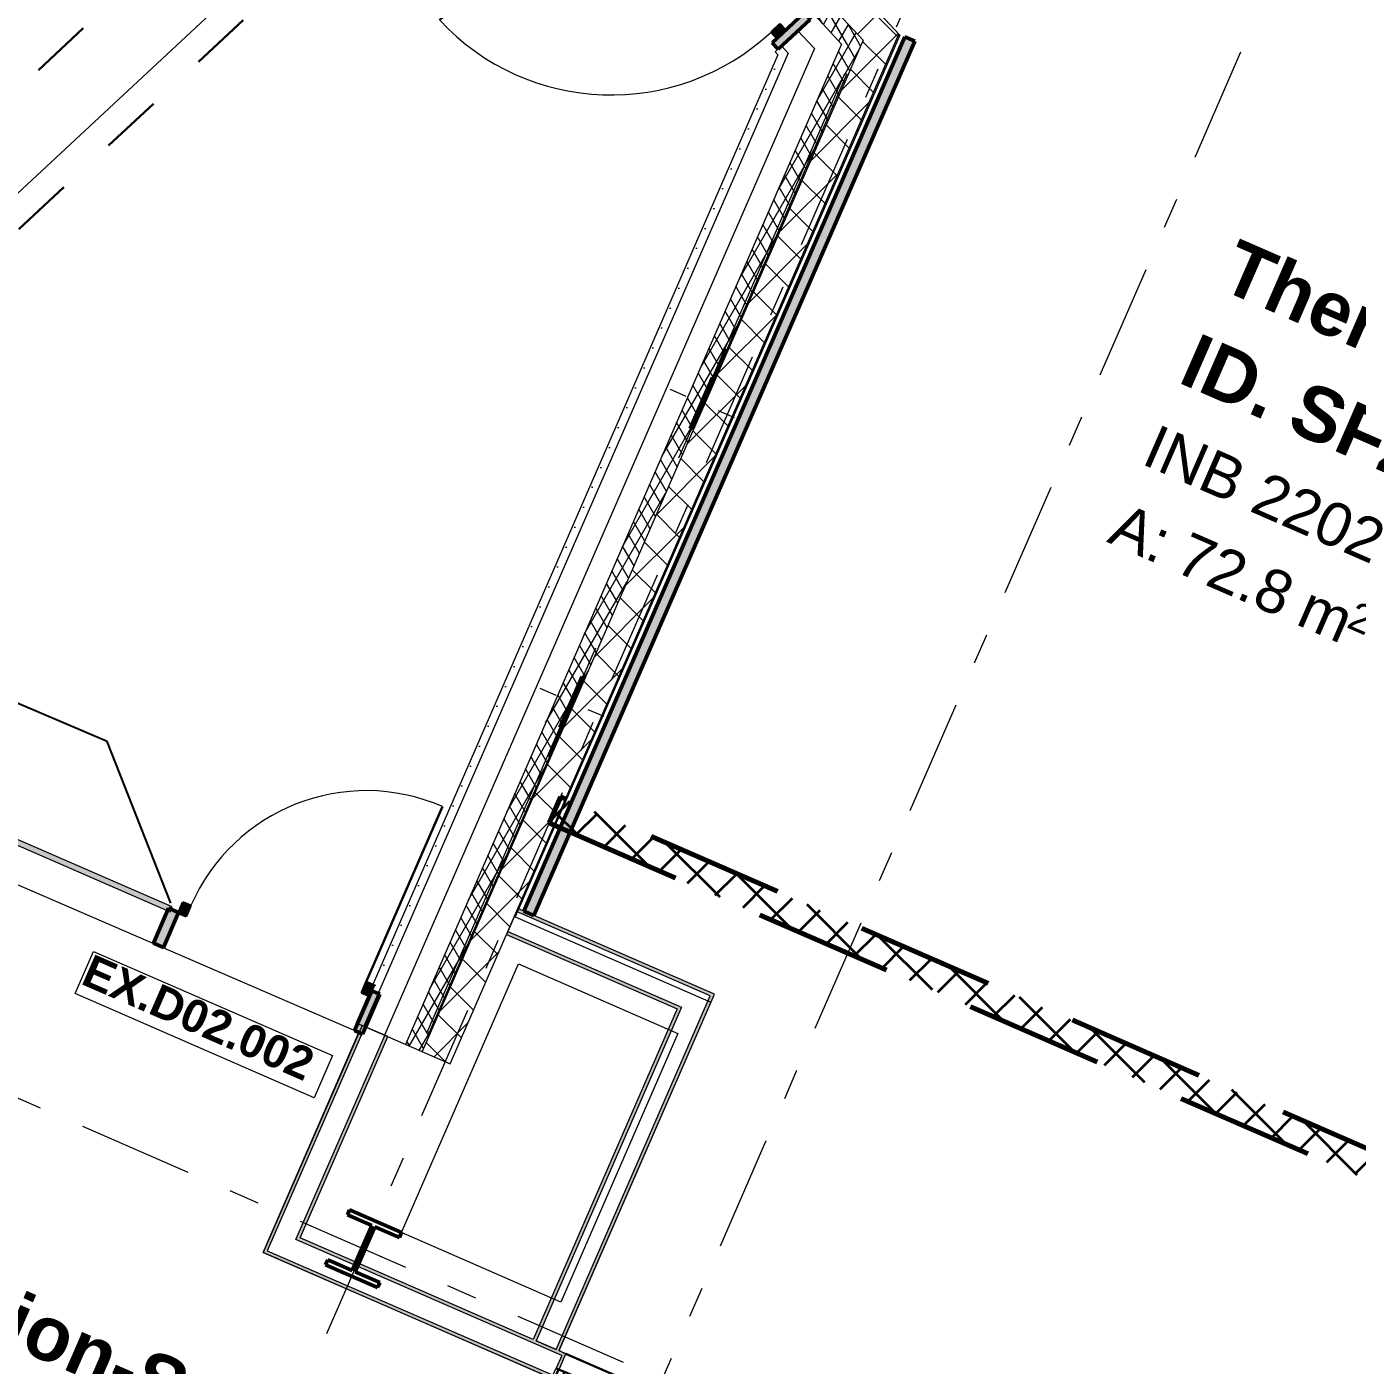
# Model space of a CAD drawing. Header units: millimetres. Extents: x -37281 to 954596, y -59787 to 956680.
# Drawn here: x 13278 to 19404, y 6379 to 12541 of the extents above; entities that cross this region are included whole.
import ezdxf
from ezdxf.enums import TextEntityAlignment as Align

# ---------------------------------------------------------------- set-up
doc = ezdxf.new("R2010")
doc.units = ezdxf.units.MM
doc.header["$MEASUREMENT"] = 0
for name, pattern in [('Dashed', [564.444447, 282.222223, -282.222223]), ('Double Dashed', [1093.611073, 529.166651, -211.666656, 141.111112, -211.666656]), ('Long Dashed', [1058.333302, 634.99999, -423.333311])]:
    doc.linetypes.add(name, pattern=pattern)
for name, color, linetype in [('A-15-M_Bracing', 7, 'Continuous'), ('A-15-M_Column_Int', 7, 'Continuous'), ('A-15-MG_Structural_Grid', 7, 'Continuous'), ('A-20-M_Floor_Slab', 7, 'Continuous'), ('A-25-M_Curtain_Wall', 7, 'Continuous'), ('A-25-M_Wall_Ext_Existing_HUB', 7, 'Continuous'), ('A-25-M_Wall_Int', 7, 'Continuous'), ('ArchiCAD Doors', 7, 'Continuous'), ('ArchiCAD Windows', 7, 'Continuous'), ('Demolished_A-25-M_Wall_Int', 7, 'Continuous'), ('New_A-05-M_Gross_Int_Circulation', 7, 'Continuous'), ('New_A-35-M_FFE-Zone', 7, 'Continuous')]:
    doc.layers.add(name, color=color, linetype=linetype)
for name, color, linetype, lineweight in [('A-15-M_Bracing_Pen_No__20', 7, 'Continuous', 0), ('A-15-M_Bracing_Pen_No__88', 8, 'Continuous', 20), ('A-20-M_Floor_Slab_Pen_No__89', 8, 'Continuous', 20), ('A-25-M_Curtain_Wall_Pen_No__1', 7, 'Continuous', 13), ('A-25-M_Curtain_Wall_Pen_No__85', 8, 'Continuous', 20), ('A-25-M_Wall_Ext_Existing_HUB_Pen_No__1', 7, 'Continuous', 13), ('A-25-M_Wall_Int_Pen_No__1', 7, 'Continuous', 13), ('A-95-P_Text_1_50_GA_Pen_No__1', 7, 'Continuous', 13), ('ArchiCAD Doors_Pen_No__1', 7, 'Continuous', 13), ('ArchiCAD Doors_Pen_No__3', 7, 'Continuous', 18), ('ArchiCAD Windows_Pen_No__1', 7, 'Continuous', 13), ('Demolished_A-25-M_Wall_Int_Pen_No__175', 1, 'Continuous', 35), ('Demolished_A-25-M_Wall_Int_Pen_No__177', 1, 'Continuous', 70), ('New_ArchiCAD Zone Stamps_Pen_No__9', 7, 'Continuous', 13)]:
    doc.layers.add(name, color=color, linetype=linetype, lineweight=lineweight)
for name, color, linetype, lineweight, true_color in [('A-15-M_Bracing_Pen_No__28', 7, 'Continuous', 50, 0x2a2a2a), ('A-15-M_Bracing_Pen_No__81', 7, 'Continuous', 20, 0x6a6a6a), ('A-15-M_Column_Int_Pen_No__28', 7, 'Continuous', 50, 0x2a2a2a), ('A-15-MG_Structural_Grid_Pen_No__163', 7, 'Continuous', 0, 0x750077), ('A-25-M_Curtain_Wall_Pen_No__144', 7, 'Continuous', 0, 0xc8c8c8), ('A-25-M_Curtain_Wall_Pen_No__165', 7, 'Continuous', 0, 0x006060), ('A-25-M_Curtain_Wall_Pen_No__27', 7, 'Continuous', 50, 0x2a2a2a), ('A-25-M_Wall_Ext_Existing_HUB_Pen_No__107', 7, 'Continuous', 15, 0xa6a6a6), ('A-25-M_Wall_Int_Pen_No__107', 7, 'Continuous', 15, 0xa6a6a6), ('A-25-M_Wall_Int_Pen_No__27', 7, 'Continuous', 50, 0x2a2a2a), ('A-25-M_Wall_Int_Pen_No__81', 7, 'Continuous', 20, 0x6a6a6a), ('ArchiCAD Doors_Pen_No__103', 7, 'Continuous', 15, 0xa6a6a6), ('ArchiCAD Doors_Pen_No__43', 7, 'Continuous', 30, 0x444444), ('ArchiCAD Doors_Pen_No__63', 7, 'Continuous', 20, 0x606060), ('ArchiCAD Windows_Pen_No__23', 7, 'Continuous', 30, 0x2a2a2a), ('ArchiCAD Windows_Pen_No__43', 7, 'Continuous', 30, 0x444444), ('New_A-05-M_Gross_Int_Circulation_Pen_No__74', 7, 'Continuous', 20, 0x606060), ('New_A-35-M_FFE-Zone_Pen_No__74', 7, 'Continuous', 20, 0x606060)]:
    doc.layers.add(name, color=color, linetype=linetype, lineweight=lineweight, true_color=true_color)
doc.styles.add('GENERATED_STYLE_1', font='')
doc.styles.add('GENERATED_STYLE_2', font='')
doc.styles.add('GENERATED_STYLE_3', font='')
doc.styles.add('GENERATED_STYLE_4', font='')
doc.styles.get('GENERATED_STYLE_1').set_extended_font_data('Swis721 BT', bold=True)
doc.styles.get('GENERATED_STYLE_2').set_extended_font_data('Arial', bold=True)
doc.styles.get('GENERATED_STYLE_3').set_extended_font_data('Arial')
doc.styles.get('GENERATED_STYLE_4').set_extended_font_data('Swis721 BT')
doc.dimstyles.new('GENERATED_STYLE__2', dxfattribs={"dimtxt": 0.18, "dimasz": 273.6, "dimexe": 0.18, "dimexo": 0.0625, "dimgap": 0.09, "dimtad": 0, "dimtih": 1, "dimtoh": 1, "dimdec": 4, "dimzin": 0, "dimdsep": 46, "dimcen": 0.09, "dimadec": 0, "dimazin": 0, "dimtfac": 1, "dimtdec": 4, "dimtmove": 0, "dimatfit": 3, "dimldrblk": 'ARROWHEAD_5', "dimfxl": 1, "dimtolj": 1, "dimtzin": 0, "dimarcsym": 0})
pattern_1 = [(103.994, (0, 0), (-1137.956, 451.32), [0, -965.2, 0, -1079.5, 0, -1031.875]), (73.994, (0, 0), (-1195.13, 1745.31), [0, -520.7, 0, -869.95, 0, -333.375]), (33.994, (-311.5, -716.2), (785.414, 1814.82), [0, -317.5, 0, -1143, 0, -1492.25]), (23.994, (-311.5, -716.2), (250.28, 1972.77), [0, -158.75, 0, -749.3, 0, -857.25])]
pattern_2 = [(60, (0, 0), (-43.30127, 25), []), (120, (0, 0), (43.30127, 25), [])]
pattern_3 = [(45, (0, 0), (-91.9239, 91.9239), []), (135, (0, 0), (91.9239, 91.9239), [])]

# ---------------------------------------------------------------- blocks, each defined once
blk = doc.blocks.new('Hub Circulation-Second_SF014_18_3', base_point=(12677, 5772.6))
at = {"layer": 'New_A-05-M_Gross_Int_Circulation_Pen_No__74', "linetype": 'Continuous'}
for p, q in [((14807.4, 7911.2), (10957.8, 9573.8)), ((14365.9, 6898.8), (14807.4, 7911.2)), ((22370.5, 3408.4), (14365.9, 6898.8))]:
    blk.add_line(p, q, dxfattribs=at)
at = {"layer": 'New_ArchiCAD Zone Stamps_Pen_No__9'}
for tag, height, style, p in [('ROOM_NAME', 250, 'GENERATED_STYLE_2', (11346.7, 7549.1)), ('zoneNameLine2', 250, 'GENERATED_STYLE_2', (11158.2, 7117)), ('ROOM_NUMBER', 200, 'GENERATED_STYLE_3', (10969.8, 6696.3)), ('measuredAreaCode', 200, 'GENERATED_STYLE_3', (10812.8, 6336.2)), ('ROOM_WALLS_PRM', 200, 'GENERATED_STYLE_3', (11120.2, 6202.1)), ('DUMMY_649', 200, 'GENERATED_STYLE_3', (11749.4, 5927.8)), ('DUMMY_650', 133.3, 'GENERATED_STYLE_3', (12028.6, 5821.2))]:
    blk.add_attdef(tag, text='', height=height, rotation=336.44041, dxfattribs=dict(at, style=style)).set_placement(p, align=Align.TOP_LEFT)
blk = doc.blocks.new('Thermofluids Lab_INB 2202_19_3', base_point=(19719.4, 9996.3))
at = {"layer": 'New_A-35-M_FFE-Zone_Pen_No__74', "linetype": 'Continuous'}
for p, q in [((17070.1, 12747), (17297.6, 12502.6)), ((17297.6, 12502.6), (15527.5, 8443.2)), ((15527.5, 8443.2), (16428.1, 8050.5)), ((16428.1, 8050.5), (15728.6, 6446.3)), ((15728.6, 6446.3), (20613.2, 4316.4))]:
    blk.add_line(p, q, dxfattribs=at)
at = {"layer": 'New_ArchiCAD Zone Stamps_Pen_No__9'}
for tag, height, style, p in [('ROOM_NAME', 250, 'GENERATED_STYLE_2', (18860.5, 11567.3)), ('zoneNameLine2', 250, 'GENERATED_STYLE_2', (18672, 11135.2)), ('ROOM_NUMBER', 200, 'GENERATED_STYLE_3', (18483.6, 10714.5)), ('measuredAreaCode', 200, 'GENERATED_STYLE_3', (18326.6, 10354.4)), ('DUMMY_649', 200, 'GENERATED_STYLE_3', (18634, 10220.3)), ('DUMMY_650', 200, 'GENERATED_STYLE_3', (19123.3, 10007)), ('DUMMY_651', 133.3, 'GENERATED_STYLE_3', (19402.6, 9900.4))]:
    blk.add_attdef(tag, text='', height=height, rotation=336.44041, dxfattribs=dict(at, style=style)).set_placement(p, align=Align.TOP_LEFT)
blk = doc.blocks.new('Slab_3_3', base_point=(4098.2, -1742.5))
at = {"layer": 'A-20-M_Floor_Slab_Pen_No__89', "linetype": 'Continuous', "flags": 128}
for points in [[(4098.2, -1742.5), (7679.1, 6433.3), (7408.6, 6181.5), (7863.9, 6610.1), (7781, 6699.2), (15385.5, 13775.7), (15455.9, 13700.1), (17774.7, 15857.9), (18446.1, 15136.4), (19353.7, 17217.8), (53673.3, 2252.6), (46447.7, -14317.9), (43562.2, -13059.7), (41504.6, -17778.4), (12656.3, -5199.1), (14458.9, -1065.4), (11927.1, 38.6), (10023.8, -4326.4)], [(15003.7, 6989.8), (15542.9, 8226.3), (16276.2, 7906.6), (15737, 6670)]]:
    blk.add_lwpolyline(points, close=True, dxfattribs=at)
blk = doc.blocks.new('Curtain Wall_1_3')
at = {"layer": 'A-25-M_Curtain_Wall_Pen_No__144', "linetype": 'Continuous'}
for points in [[(15546.9, 13716.7), (15694.8, 13854.3), (15667.6, 13883.6), (15519.7, 13746)], [(15920.2, 13315.6), (16068.1, 13453.2), (16040.9, 13482.4), (15893, 13344.8)], [(16737.5, 12437.4), (16885.3, 12575), (16858.1, 12604.3), (16710.2, 12466.6)]]:
    blk.add_hatch(color=256, dxfattribs=at).paths.add_polyline_path(points)
at = {"layer": 'A-25-M_Curtain_Wall_Pen_No__165', "linetype": 'Continuous', "lineweight": 0, "true_color": 0x001818}
blk.add_hatch(color=168, dxfattribs=at).paths.add_polyline_path([(15940.3, 13382.1), (15570.4, 13779.6), (15555.8, 13765.9), (15925.7, 13368.4)])
at = {"layer": 'ArchiCAD Doors_Pen_No__103', "linetype": 'Continuous'}
for points in [[(15982.5, 13373.5), (16009.7, 13344.2), (15969.5, 13306.7), (15942.2, 13336)], [(16732.2, 12487.1), (16704.9, 12516.4), (16745.2, 12553.8), (16772.4, 12524.5)]]:
    blk.add_hatch(color=256, dxfattribs=at).paths.add_polyline_path(points)
at = {"layer": 'A-25-M_Curtain_Wall_Pen_No__1', "linetype": 'Continuous'}
for p, q in [((15570.4, 13779.6), (15555.8, 13765.9)), ((15555.8, 13765.9), (15925.7, 13368.4)), ((15940.3, 13382.1), (15570.4, 13779.6)), ((15925.7, 13368.4), (15940.3, 13382.1))]:
    blk.add_line(p, q, dxfattribs=at)
at = {"layer": 'A-25-M_Curtain_Wall_Pen_No__27', "linetype": 'Continuous'}
for p, q in [((15667.6, 13883.6), (15519.7, 13746)), ((15694.8, 13854.3), (15667.6, 13883.6)), ((15546.9, 13716.7), (15694.8, 13854.3)), ((15519.7, 13746), (15546.9, 13716.7)), ((16040.9, 13482.4), (15893, 13344.8)), ((15920.2, 13315.6), (16068.1, 13453.2)), ((16068.1, 13453.2), (16040.9, 13482.4)), ((15893, 13344.8), (15920.2, 13315.6)), ((16858.1, 12604.3), (16710.2, 12466.6)), ((16737.5, 12437.4), (16885.3, 12575)), ((16885.3, 12575), (16858.1, 12604.3)), ((16710.2, 12466.6), (16737.5, 12437.4))]:
    blk.add_line(p, q, dxfattribs=at)
at = {"layer": 'ArchiCAD Doors_Pen_No__3', "linetype": 'Continuous'}
blk.add_arc((15969.5, 13306.7), 1079.6, 222.94041, 312.94041, dxfattribs=at)
at = {"layer": 'ArchiCAD Doors_Pen_No__43', "linetype": 'Continuous'}
for p, q in [((15942.2, 13336), (15982.5, 13373.5)), ((15982.5, 13373.5), (16009.7, 13344.2)), ((15969.5, 13306.7), (15942.2, 13336)), ((16009.7, 13344.2), (15969.5, 13306.7)), ((15969.5, 13306.7), (15179.1, 12571.2)), ((16704.9, 12516.4), (16745.2, 12553.8)), ((16732.2, 12487.1), (16704.9, 12516.4)), ((16772.4, 12524.5), (16732.2, 12487.1)), ((16745.2, 12553.8), (16772.4, 12524.5))]:
    blk.add_line(p, q, dxfattribs=at)
blk = doc.blocks.new('Wall_13_3', base_point=(16737, 12411.5))
at = {"layer": 'A-25-M_Wall_Ext_Existing_HUB_Pen_No__107', "linetype": 'Continuous'}
h = blk.add_hatch(dxfattribs=at)
h.set_pattern_fill('Batt_Insulation_0003', color=256, style=0, pattern_type=2)
h.set_pattern_definition(pattern_2)
h.paths.add_polyline_path([(17029.9, 12461.5), (15021.8, 7856.4), (15098.8, 7822.8), (17128.9, 12478.4)])
h = blk.add_hatch(dxfattribs=at)
h.set_pattern_fill('Concrete_Block_0003', color=256, style=0, pattern_type=2)
h.set_pattern_definition(pattern_3)
h.paths.add_polyline_path([(17128.9, 12478.4), (15098.8, 7822.8), (15227.2, 7766.9), (17293.9, 12506.6)])
h = blk.add_hatch(dxfattribs=at)
h.set_pattern_fill('Plaster_0003', color=256, style=0, pattern_type=2)
h.set_pattern_definition([(246.4404, (0, 0), (-158.7676, 69.2305), [0, -100]), (246.4404, (59.4, -80.45), (-158.7676, 69.2305), [0, -100])])
h.paths.add_polyline_path([(16737, 12411.5), (14794.1, 7955.7), (14830.7, 7939.7), (16784.1, 12419.5)])
h = blk.add_hatch(dxfattribs=at)
h.set_pattern_fill('613_01__ad_AR_SAND_0003', color=256, style=0, pattern_type=2)
h.set_pattern_definition(pattern_1)
h.paths.add_polyline_path([(16784.1, 12419.5), (14830.7, 7939.7), (14924.7, 7898.8), (16904.9, 12440.2)])
at = {"layer": 'A-25-M_Wall_Ext_Existing_HUB_Pen_No__1', "linetype": 'Continuous'}
for p, q in [((17029.9, 12461.5), (15021.8, 7856.4)), ((17128.9, 12478.4), (15098.8, 7822.8)), ((16784.1, 12419.5), (14830.7, 7939.7)), ((16904.9, 12440.2), (14924.7, 7898.8))]:
    blk.add_line(p, q, dxfattribs=at)
at = {"layer": 'A-25-M_Wall_Ext_Existing_HUB_Pen_No__1', "linetype": 'Continuous', "flags": 128}
for points in [[(15227.2, 7766.9), (17293.9, 12506.6)], [(16737, 12411.5), (14794.1, 7955.7)], [(14794.1, 7955.7), (15227.2, 7766.9)]]:
    blk.add_lwpolyline(points, dxfattribs=at)
blk = doc.blocks.new('Simple Door Opening_2')
at = {"layer": 'ArchiCAD Doors_Pen_No__1', "linetype": 'Continuous'}
for p, q in [((-893.8, 0), (-893.8, -40)), ((893.8, 0), (893.8, -40)), ((-893.8, -40), (-893.8, -142.5)), ((893.8, -40), (893.8, -142.5)), ((-893.8, -142.5), (-893.8, -248.5)), ((893.8, -142.5), (893.8, -248.5)), ((-893.8, -248.5), (-893.8, -332.5)), ((893.8, -248.5), (893.8, -332.5)), ((-893.8, -332.5), (-893.8, -472.5)), ((893.8, -332.5), (893.8, -472.5))]:
    blk.add_line(p, q, dxfattribs=at)
blk = doc.blocks.new('Wall_14_3', base_point=(15514.5, 13724.7))
at = {"layer": 'A-25-M_Wall_Ext_Existing_HUB_Pen_No__107', "linetype": 'Continuous'}
h = blk.add_hatch(dxfattribs=at)
h.set_pattern_fill('Concrete_Block_0003', color=256, style=0, pattern_type=2)
h.set_pattern_definition(pattern_3)
h.paths.add_polyline_path([(16967.7, 12651.6), (17128.9, 12478.4), (17293.9, 12506.6), (17070.1, 12747)])
h = blk.add_hatch(dxfattribs=at)
h.set_pattern_fill('Batt_Insulation_0003', color=256, style=0, pattern_type=2)
h.set_pattern_definition(pattern_2)
h.paths.add_polyline_path([(16906.2, 12594.4), (17029.9, 12461.5), (17128.9, 12478.4), (16967.7, 12651.6)])
h = blk.add_hatch(dxfattribs=at)
h.set_pattern_fill('613_01__ad_AR_SAND_0003', color=256, style=0, pattern_type=2)
h.set_pattern_definition(pattern_1)
h.paths.add_polyline_path([(16753.6, 12452.3), (16784.1, 12419.5), (16904.9, 12440.2), (16828.6, 12522.2)])
h = blk.add_hatch(dxfattribs=at)
h.set_pattern_fill('Plaster_0003', color=256, style=0, pattern_type=2)
h.set_pattern_definition([(312.9502, (0, 0), (126.7767, 118.0155), [0, -100]), (312.9502, (97.46, 22.41), (126.7767, 118.0155), [0, -100])])
h.paths.add_polyline_path([(16724.3, 12425.1), (16737, 12411.5), (16784.1, 12419.5), (16753.6, 12452.3)])
at = {"layer": 'A-25-M_Wall_Ext_Existing_HUB_Pen_No__1', "linetype": 'Continuous'}
for p, q in [((16967.7, 12651.6), (17128.9, 12478.4)), ((16906.2, 12594.4), (17029.9, 12461.5)), ((16828.6, 12522.2), (16904.9, 12440.2)), ((16753.6, 12452.3), (16784.1, 12419.5))]:
    blk.add_line(p, q, dxfattribs=at)
at = {"layer": 'A-25-M_Wall_Ext_Existing_HUB_Pen_No__1', "linetype": 'Continuous', "flags": 128}
for points in [[(17293.9, 12506.6), (17070.1, 12747)], [(16724.3, 12425.1), (16737, 12411.5)]]:
    blk.add_lwpolyline(points, dxfattribs=at)
at = {"layer": 'ArchiCAD Doors', "color": 251, "linetype": 'Continuous', "lineweight": 20, "true_color": 0x606060, "xscale": -1, "zscale": 1000, "rotation": 132.9502455605617}
blk.add_blockref('Simple Door Opening_2', (16115.3, 13079.3), dxfattribs=at)
blk = doc.blocks.new('Wall_41_3', base_point=(14821.6, 7943.7))
at = {"layer": 'A-25-M_Wall_Int_Pen_No__107', "linetype": 'Continuous'}
for points in [[(14821.6, 7943.7), (14365.9, 6898.8), (14385.6, 6906.5), (14835.3, 7937.7)], [(14537, 6966), (14940.7, 7891.8), (14927, 7897.8), (14517.3, 6958.2)]]:
    blk.add_hatch(color=256, dxfattribs=at).paths.add_polyline_path(points)
at = {"layer": 'A-25-M_Wall_Int_Pen_No__1', "linetype": 'Continuous'}
for p, q in [((14835.3, 7937.7), (14385.6, 6906.5)), ((14517.3, 6958.2), (14927, 7897.8))]:
    blk.add_line(p, q, dxfattribs=at)
at = {"layer": 'A-25-M_Wall_Int_Pen_No__1', "linetype": 'Continuous', "flags": 128}
for points in [[(14821.6, 7943.7), (14365.9, 6898.8)], [(14537, 6966), (14940.7, 7891.8)], [(14940.7, 7891.8), (14821.6, 7943.7)]]:
    blk.add_lwpolyline(points, dxfattribs=at)
blk = doc.blocks.new('Window 19')
at = {"layer": 'ArchiCAD Windows_Pen_No__1', "linetype": 'Continuous'}
for p, q in [((-650, 0), (-650, -35)), ((650, 0), (650, -35))]:
    blk.add_line(p, q, dxfattribs=at)
at = {"layer": 'ArchiCAD Windows_Pen_No__43', "linetype": 'Continuous'}
for p, q in [((-650, 15), (650, 15)), ((-650, 0), (-638, 0)), ((-638, 0), (-608, 0)), ((-638, -35), (-638, 0)), ((-608, 0), (-608, -35)), ((-608, 0), (608, 0)), ((608, -35), (608, 0)), ((608, 0), (638, 0)), ((638, 0), (650, 0)), ((638, -35), (638, 0)), ((-638, -35), (-650, -35)), ((-608, -35), (-638, -35)), ((608, -35), (-608, -35)), ((638, -35), (608, -35)), ((650, -35), (638, -35)), ((-635, -115), (635, -115))]:
    blk.add_line(p, q, dxfattribs=at)
blk = doc.blocks.new('Wall_42_3', base_point=(14365.9, 6898.8))
at = {"layer": 'A-25-M_Wall_Int_Pen_No__107', "linetype": 'Continuous'}
for points in [[(14517.3, 6958.2), (15741, 6424.6), (15747, 6438.4), (14537, 6966)], [(14385.6, 6906.5), (14365.9, 6898.8), (15695, 6319.2), (15701, 6332.9)], [(15760.7, 6432.4), (15747, 6438.4), (15741, 6424.6), (15715, 6365), (15728.8, 6359)]]:
    blk.add_hatch(color=256, dxfattribs=at).paths.add_polyline_path(points)
at = {"layer": 'A-25-M_Wall_Int_Pen_No__1', "linetype": 'Continuous'}
for p, q in [((14385.6, 6906.5), (15701, 6332.9)), ((15741, 6424.6), (14517.3, 6958.2)), ((15741, 6424.6), (15715, 6365)), ((15728.8, 6359), (15760.7, 6432.4)), ((15747, 6438.4), (15760.7, 6432.4))]:
    blk.add_line(p, q, dxfattribs=at)
at = {"layer": 'A-25-M_Wall_Int_Pen_No__1', "linetype": 'Continuous', "flags": 128}
for points in [[(15609.5, 6498.3), (14537, 6966)], [(14365.9, 6898.8), (15695, 6319.2)], [(15714.9, 6452.3), (15623.2, 6492.3)], [(15747, 6438.4), (15728.7, 6446.4)]]:
    blk.add_lwpolyline(points, dxfattribs=at)
at = {"layer": 'ArchiCAD Windows', "color": 251, "linetype": 'Continuous', "lineweight": 20, "true_color": 0x606060, "zscale": 1000, "rotation": 156.4403498076213}
blk.add_blockref('Window 19', (16296.8, 6073.1), dxfattribs=at)
blk = doc.blocks.new('Wall_43_3', base_point=(15557.5, 6379.2))
at = {"layer": 'A-25-M_Wall_Int_Pen_No__107', "linetype": 'Continuous'}
for points in [[(15728.7, 6446.4), (16444.1, 8087), (16424.3, 8079.2), (15714.9, 6452.3)], [(16272.9, 8019.8), (15609.5, 6498.3), (15623.2, 6492.3), (16292.7, 8027.5)]]:
    blk.add_hatch(color=256, dxfattribs=at).paths.add_polyline_path(points)
at = {"layer": 'A-25-M_Wall_Int_Pen_No__1', "linetype": 'Continuous'}
for p, q in [((15714.9, 6452.3), (16424.3, 8079.2)), ((16292.7, 8027.5), (15623.2, 6492.3))]:
    blk.add_line(p, q, dxfattribs=at)
at = {"layer": 'A-25-M_Wall_Int_Pen_No__1', "linetype": 'Continuous', "flags": 128}
for points in [[(15728.7, 6446.4), (16444.1, 8087)], [(16272.9, 8019.8), (15609.5, 6498.3)], [(15623.2, 6492.3), (15714.9, 6452.3)]]:
    blk.add_lwpolyline(points, dxfattribs=at)
blk = doc.blocks.new('Wall_44_3', base_point=(16272.9, 8019.8))
at = {"layer": 'A-25-M_Wall_Int_Pen_No__107', "linetype": 'Continuous'}
for points in [[(16444.1, 8087), (15538.9, 8481.7), (15532.9, 8467.9), (16424.3, 8079.2)], [(15486.9, 8362.5), (16272.9, 8019.8), (16292.7, 8027.5), (15492.9, 8376.3)]]:
    blk.add_hatch(color=256, dxfattribs=at).paths.add_polyline_path(points)
at = {"layer": 'A-25-M_Wall_Int_Pen_No__1', "linetype": 'Continuous'}
for p, q in [((16424.3, 8079.2), (15532.9, 8467.9)), ((15492.9, 8376.3), (16292.7, 8027.5))]:
    blk.add_line(p, q, dxfattribs=at)
at = {"layer": 'A-25-M_Wall_Int_Pen_No__1', "linetype": 'Continuous', "flags": 128}
for points in [[(15538.9, 8481.7), (15486.9, 8362.5)], [(16444.1, 8087), (15538.9, 8481.7)], [(15486.9, 8362.5), (16272.9, 8019.8)]]:
    blk.add_lwpolyline(points, dxfattribs=at)
blk = doc.blocks.new('Rectangular Window Opening 19')
at = {"layer": 'ArchiCAD Windows_Pen_No__23', "linetype": 'Dashed'}
for p, q in [((-5275.2, 474.5), (5275.2, 474.5)), ((-5275.2, 0), (5275.2, 0))]:
    blk.add_line(p, q, dxfattribs=at)
blk = doc.blocks.new('Wall_78_3', base_point=(17336.8, 16068.6))
at = {"layer": 'ArchiCAD Windows', "color": 251, "linetype": 'Continuous', "lineweight": 20, "true_color": 0x606060, "zscale": 1000, "rotation": 222.9404147760818}
blk.add_blockref('Rectangular Window Opening 19', (11329.4, 10478.3), dxfattribs=at)
blk = doc.blocks.new('Wall_89_3', base_point=(15735.7, 8995.3))
at = {"layer": 'Demolished_A-25-M_Wall_Int_Pen_No__175', "linetype": 'Continuous'}
h = blk.add_hatch(dxfattribs=at)
h.set_pattern_fill('Concrete_Block_0003', color=256, style=0, pattern_type=2)
h.set_pattern_definition(pattern_3)
h.paths.add_polyline_path([(15689.7, 8889.9), (15683.7, 8876.2), (21533.7, 6325.3), (21539.7, 6339), (21579.7, 6430.7), (21585.7, 6444.4), (15735.7, 8995.3), (15729.7, 8981.6)])
at = {"layer": 'Demolished_A-25-M_Wall_Int_Pen_No__177', "linetype": 'Long Dashed', "flags": 128}
for points in [[(15735.7, 8995.3), (15683.7, 8876.2)], [(21585.7, 6444.4), (15735.7, 8995.3)], [(15683.7, 8876.2), (21318.3, 6419.2)]]:
    blk.add_lwpolyline(points, dxfattribs=at)
blk = doc.blocks.new('Wall_180_3', base_point=(17367.3, 12474.6))
at = {"layer": 'A-25-M_Wall_Int_Pen_No__81', "linetype": 'Continuous', "lineweight": 0, "true_color": 0x353535}
blk.add_hatch(color=250, dxfattribs=at).paths.add_polyline_path([(17321.4, 12494.6), (15566.4, 8469.7), (15612.2, 8449.7), (17367.3, 12474.6)])
at = {"layer": 'A-25-M_Wall_Int_Pen_No__27', "linetype": 'Continuous', "flags": 128}
for points in [[(17321.4, 12494.6), (15566.4, 8469.7)], [(15612.2, 8449.7), (17367.3, 12474.6)], [(17367.3, 12474.6), (17321.4, 12494.6)], [(15566.4, 8469.7), (15612.2, 8449.7)]]:
    blk.add_lwpolyline(points, dxfattribs=at)
blk = doc.blocks.new('Column_7_3', base_point=(17115.3, 12473.9))
at = {"layer": 'A-15-M_Bracing_Pen_No__81', "linetype": 'Continuous', "lineweight": 0, "true_color": 0x353535}
blk.add_hatch(color=250, dxfattribs=at).paths.add_polyline_path([(16444.1, 10922.1), (16435, 10926.1), (16332.4, 10690.8), (16341.5, 10686.8)])
at = {"layer": 'A-15-M_Bracing_Pen_No__20', "linetype": 'Continuous'}
for p, q in [((16443, 10932), (16497.7, 11057.5)), ((16314.9, 10838.5), (16241.6, 10870.4)), ((16461.6, 10774.5), (16534.9, 10742.5)), ((16333.5, 10681), (16278.8, 10555.5))]:
    blk.add_line(p, q, dxfattribs=at)
blk.add_point((16388.2, 10806.5), dxfattribs=at)
at = {"layer": 'A-15-M_Bracing_Pen_No__28', "linetype": 'Continuous'}
for p, q in [((16435, 10926.1), (16332.4, 10690.8)), ((16444.1, 10922.1), (16341.5, 10686.8)), ((16435, 10926.1), (16444.1, 10922.1)), ((16332.4, 10690.8), (16341.5, 10686.8))]:
    blk.add_line(p, q, dxfattribs=at)
at = {"layer": 'A-15-M_Bracing_Pen_No__88', "linetype": 'Continuous', "flags": 128}
for points in [[(16435, 10926.1), (17045.5, 12326.2)], [(17045.5, 12326.2), (17054.6, 12322.2)], [(16444.1, 10922.1), (17054.6, 12322.2)]]:
    blk.add_lwpolyline(points, dxfattribs=at)
blk = doc.blocks.new('Column_8_3', base_point=(15060.9, 7762.5))
at = {"layer": 'A-15-M_Bracing_Pen_No__81', "linetype": 'Continuous', "lineweight": 0, "true_color": 0x353535}
blk.add_hatch(color=250, dxfattribs=at).paths.add_polyline_path([(15844.1, 9546.1), (15834.9, 9550.1), (15732.3, 9314.8), (15741.5, 9310.8)])
at = {"layer": 'A-15-M_Bracing_Pen_No__20', "linetype": 'Continuous'}
for p, q in [((15842.9, 9555.9), (15897.7, 9681.4)), ((15714.9, 9462.4), (15641.6, 9494.4)), ((15861.6, 9398.5), (15934.9, 9366.5)), ((15733.5, 9305), (15678.8, 9179.5))]:
    blk.add_line(p, q, dxfattribs=at)
blk.add_point((15788.2, 9430.4), dxfattribs=at)
at = {"layer": 'A-15-M_Bracing_Pen_No__28', "linetype": 'Continuous'}
for p, q in [((15834.9, 9550.1), (15732.3, 9314.8)), ((15844.1, 9546.1), (15741.5, 9310.8)), ((15834.9, 9550.1), (15844.1, 9546.1)), ((15732.3, 9314.8), (15741.5, 9310.8))]:
    blk.add_line(p, q, dxfattribs=at)
at = {"layer": 'A-15-M_Bracing_Pen_No__88', "linetype": 'Continuous', "flags": 128}
for points in [[(15732.3, 9314.8), (15121.8, 7914.7)], [(15741.5, 9310.8), (15131, 7910.7)], [(15131, 7910.7), (15121.8, 7914.7)]]:
    blk.add_lwpolyline(points, dxfattribs=at)
blk = doc.blocks.new('Universal Columns Column 19')
at = {"layer": 'A-15-M_Column_Int', "linetype": 'Continuous', "lineweight": 0, "true_color": 0xffffff}
h = blk.add_hatch(dxfattribs=at)
h.set_pattern_fill('613_01__a5_STUCCO_0003', style=0, pattern_type=2)
h.set_pattern_definition([(286.3, (0, 0), (-3213820, 11866500), [3000, -14992680]), (309.93, (992000, -2522800), (-1760680, 765780), [4670, -4288600]), (111.49, (-168200, -712500), (765800, 1760700), [7100, -2708200]), (111.49, (-238700, -1062700), (765800, 1760700), [7100, -2708200]), (111.49, (-566500, -1578300), (765800, 1760700), [7100, -2708200]), (111.49, (-655700, -1708100), (765800, 1760700), [7100, -2708200]), (111.494, (-465300, -1834400), (765800, 1760700), [7100, -2708200]), (111.494, (-104200, -1931700), (765800, 1760700), [7100, -2708200]), (111.494, (257800, -2002000), (765800, 1760700), [7100, -2708200]), (183.06, (-194600, -886000), (2526450, 994900), [11200, -4282100]), (183.06, (-349700, -1079650), (2526450, 994900), [11200, -4282100]), (183.06, (116350, -2076500), (2526450, 994900), [11200, -4282100]), (111.49, (-350400, -1231700), (765800, 1760700), [7100, -2708200]), (111.49, (-502900, -1720200), (765800, 1760700), [7100, -2708200]), (111.494, (-274000, -1895900), (765800, 1760700), [7100, -2708200]), (111.494, (322000, -2155100), (765800, 1760700), [7100, -2708200]), (48.06, (-367140, -1412600), (765780, 1760680), [10500, -6061050]), (48.06, (-236400, -1671930), (765780, 1760680), [10520, -6061050]), (48.06, (-93300, -549600), (765800, 1760700), [10500, -6061050]), (48.06, (189050, -378800), (765800, 1760700), [10500, -6061050]), (48.06, (50600, -207200), (765800, 1760700), [10500, -6061050]), (48.06, (563700, -450600), (765800, 1760700), [10500, -6061050]), (48.06, (904800, -517960), (765780, 1760680), [10500, -6061050]), (48.06, (1265960, -877540), (765780, 1760680), [10500, -6061050]), (48.06, (1482600, -916100), (765780, 1760680), [10520, -6061050]), (48.06, (1273060, -1199550), (765780, 1760680), [10520, -6061050]), (48.06, (1211900, -1491860), (765780, 1760680), [10520, -6061050]), (48.06, (943500, -1689000), (765780, 1760680), [10520, -6061050]), (48.06, (1016600, -1999200), (765780, 1760680), [10520, -6061050]), (48.06, (801000, -2133260), (765780, 1760680), [10520, -6061050]), (48.06, (807600, -2293060), (765780, 1760680), [10520, -6061050]), (48.06, (630500, -2291960), (765780, 1760680), [10520, -6061050]), (48.06, (151700, -1607900), (765780, 1760680), [10520, -6061050]), (48.06, (70000, -1177460), (765780, 1760680), [10500, -6061050]), (48.06, (631750, -935800), (765780, 1760680), [10500, -6061050]), (48.06, (986700, -1181300), (765780, 1760680), [10500, -6061050]), (48.06, (850600, -1436000), (765780, 1760680), [10520, -6061050]), (48.06, (409300, -1365550), (765780, 1760680), [10500, -6061050]), (48.06, (488700, -1638000), (765780, 1760680), [10520, -6061050]), (48.06, (565600, -1787900), (765780, 1760680), [10520, -6061050]), (48.06, (297900, -886800), (765780, 1760680), [10500, -6061050]), (48.06, (277700, -629950), (765800, 1760700), [10500, -6061050]), (111.494, (551400, -2107800), (765800, 1760700), [7100, -2708200]), (111.494, (998900, -2140500), (765800, 1760700), [7100, -2708200]), (111.49, (707000, -1598400), (765800, 1760700), [7100, -2708200]), (111.494, (1193500, -1658100), (765800, 1760700), [7100, -2708200]), (111.49, (691100, -1191600), (765800, 1760700), [7100, -2708200]), (111.49, (1263300, -1334100), (765800, 1760700), [7100, -2708200]), (111.49, (979600, -866500), (765800, 1760700), [7100, -2708200]), (111.49, (1307600, -730700), (765800, 1760700), [7100, -2708200]), (111.49, (640400, -526600), (765800, 1760700), [7100, -2708200]), (111.49, (694500, -717200), (765800, 1760700), [7100, -2708200]), (111.49, (314700, -283700), (765800, 1760700), [7100, -2708200]), (111.49, (167600, -528500), (765800, 1760700), [7100, -2708200]), (111.49, (12400, -430600), (765800, 1760700), [7100, -2708200]), (111.49, (67100, -748000), (765800, 1760700), [7100, -2708200]), (111.49, (344000, -1091200), (765800, 1760700), [7100, -2708200]), (111.49, (29600, -939300), (765800, 1760700), [7100, -2708200]), (111.49, (438400, -757700), (765800, 1760700), [7100, -2708200]), (111.49, (-42600, -1373600), (765800, 1760700), [7100, -2708200]), (169.023, (65740, -1702860), (-7808487, 1302433), [10530, -17691000]), (169.023, (1133700, -1883880), (-7808487, 1302433), [10530, -17691000]), (169.023, (1445740, -1224800), (-7808487, 1302433), [10530, -17691000]), (169.023, (1047320, -1405880), (-7808487, 1302433), [10530, -17691000]), (169.023, (180300, -1357830), (-7808487, 1302433), [10530, -17691000]), (169.023, (-432670, -1577200), (-7808487, 1302433), [10530, -17691000]), (169.023, (223600, -966600), (-7808487, 1302433), [10530, -17691000]), (169.023, (1136430, -1014340), (-7808487, 1302433), [10530, -17691000]), (169.023, (1524220, -1021000), (-7808487, 1302433), [10530, -17691000]), (169.023, (1135220, -608810), (-7808487, 1302433), [10530, -17691000]), (169.023, (893470, -721350), (-7808487, 1302433), [10530, -17691000]), (169.023, (840820, -1017380), (-7808487, 1302433), [10530, -17691000]), (169.023, (46180, -1841170), (-7808487, 1302433), [10530, -17691000]), (169.023, (407640, -1861700), (-7808487, 1302433), [10530, -17691000]), (169.023, (845750, -1951000), (-7808487, 1302433), [10530, -17691000]), (48.06, (1350950, -1429200), (765780, 1760680), [10520, -6061050]), (48.06, (1140700, -2005970), (765780, 1760680), [10520, -6061050]), (48.06, (978100, -2309850), (765780, 1760680), [10520, -6061050]), (48.06, (198750, -158600), (765800, 1760700), [10500, -6061050]), (48.06, (458460, -261400), (765800, 1760700), [10500, -6061050]), (48.06, (772750, -448730), (765780, 1760680), [10500, -6061050]), (48.06, (1481360, -686060), (765780, 1760680), [10520, -6061050]), (48.06, (1667650, -817700), (765780, 1760680), [10520, -6061050]), (48.06, (1651400, -901750), (765780, 1760680), [10520, -6061050])])
h.paths.add_polyline_path([(-130.65, -138.15), (130.65, -138.15), (130.65, -112.85), (7.65, -112.85), (7.65, 112.85), (130.65, 112.85), (130.65, 138.15), (-130.65, 138.15), (-130.65, 112.85), (-7.65, 112.85), (-7.65, -112.85), (-130.65, -112.85)])
at = {"layer": 'A-15-M_Column_Int_Pen_No__28', "linetype": 'Continuous'}
for p, q in [((130.65, 138.15), (-130.65, 138.15)), ((-130.65, 138.15), (-130.65, 112.85)), ((130.65, 112.85), (130.65, 138.15)), ((-130.65, 112.85), (-7.65, 112.85)), ((-7.65, 112.85), (-7.65, -112.85)), ((7.65, -112.85), (7.65, 112.85)), ((7.65, 112.85), (130.65, 112.85)), ((-7.65, -112.85), (-130.65, -112.85)), ((-130.65, -112.85), (-130.65, -138.15)), ((130.65, -112.85), (7.65, -112.85)), ((130.65, -138.15), (130.65, -112.85)), ((-130.65, -138.15), (130.65, -138.15))]:
    blk.add_line(p, q, dxfattribs=at)
blk = doc.blocks.new('Standard grid marker')
at = {"layer": 'A-15-MG_Structural_Grid_Pen_No__163', "linetype": 'Double Dashed'}
blk.add_line((1000, 0), (29726, 0), dxfattribs=at)
at = {"layer": 'A-15-MG_Structural_Grid_Pen_No__163', "style": 'GENERATED_STYLE_4'}
for tag, p in [('AC_MarkerText_1_0', (-500, 41.2)), ('AC_MarkerText_1_1', (31226, 41.2))]:
    blk.add_attdef(tag, text='', height=350, rotation=90, dxfattribs=at).set_placement(p, align=Align.MIDDLE_CENTER)
blk = doc.blocks.new('ARROWHEAD_5')
at = {"color": 0, "linetype": 'Continuous', "lineweight": 0}
blk.add_line((0, 0), (-1, 0), dxfattribs=at)
blk.add_solid([(-1, 0.2679), (0, 0), (-1, -0.2679), (-1, 0.2679)], dxfattribs=at)
blk = doc.blocks.new('Curtain Wall_14_3')
at = {"layer": 'A-25-M_Curtain_Wall_Pen_No__144', "linetype": 'Continuous'}
for points in [[(10896.3, 9803.1), (10826.5, 9642.6), (10872.4, 9622.6), (10942.2, 9783.1)], [(10926.7, 9817.1), (10846.9, 9633.7), (10883.6, 9617.8), (10963.3, 9801.2)], [(11363.1, 9600.1), (11293.3, 9439.6), (11339.2, 9419.6), (11408.9, 9580.1)], [(12096.7, 9281), (12026.9, 9120.5), (12072.8, 9100.6), (12142.6, 9261)], [(13930.8, 8483.3), (13861, 8322.8), (13906.8, 8302.9), (13976.6, 8463.4)], [(14866.9, 8103.4), (14787.1, 7920), (14823.8, 7904), (14903.6, 8087.4)]]:
    blk.add_hatch(color=256, dxfattribs=at).paths.add_polyline_path(points)
at = {"layer": 'A-25-M_Curtain_Wall_Pen_No__165', "linetype": 'Continuous', "lineweight": 0, "true_color": 0x001818}
for points in [[(10947.6, 9793.9), (10913, 9808.9), (10903.5, 9786.9), (10938, 9771.8)], [(10925.5, 9777.3), (11370.2, 9583.9), (11379.8, 9605.9), (10935, 9799.3)], [(11392.2, 9574.3), (12103.8, 9264.8), (12113.4, 9286.8), (11401.8, 9596.3)], [(12125.9, 9255.2), (13937.9, 8467.1), (13947.5, 8489.1), (12135.4, 9277.2)]]:
    blk.add_hatch(color=168, dxfattribs=at).paths.add_polyline_path(points)
at = {"layer": 'ArchiCAD Doors_Pen_No__103', "linetype": 'Continuous'}
for points in [[(13997.3, 8511), (14034, 8495.1), (14012.1, 8444.6), (13975.4, 8460.6)], [(14855.7, 8077.7), (14819.1, 8093.7), (14841, 8144.1), (14877.7, 8128.2)]]:
    blk.add_hatch(color=256, dxfattribs=at).paths.add_polyline_path(points)
at = {"layer": 'A-25-M_Curtain_Wall_Pen_No__1', "linetype": 'Continuous'}
for p, q in [((10913, 9808.9), (10903.5, 9786.9)), ((10947.6, 9793.9), (10913, 9808.9)), ((10935, 9799.3), (10925.5, 9777.3)), ((11379.8, 9605.9), (10935, 9799.3)), ((10903.5, 9786.9), (10938, 9771.8)), ((10925.5, 9777.3), (11370.2, 9583.9)), ((10938, 9771.8), (10947.6, 9793.9)), ((11370.2, 9583.9), (11379.8, 9605.9)), ((11401.8, 9596.3), (11392.2, 9574.3)), ((11392.2, 9574.3), (12103.8, 9264.8)), ((12113.4, 9286.8), (11401.8, 9596.3)), ((12103.8, 9264.8), (12113.4, 9286.8)), ((12135.4, 9277.2), (12125.9, 9255.2)), ((12125.9, 9255.2), (13937.9, 8467.1)), ((13947.5, 8489.1), (12135.4, 9277.2)), ((13937.9, 8467.1), (13947.5, 8489.1))]:
    blk.add_line(p, q, dxfattribs=at)
at = {"layer": 'A-25-M_Curtain_Wall_Pen_No__27', "linetype": 'Continuous'}
for p, q in [((10896.3, 9803.1), (10826.5, 9642.6)), ((10926.7, 9817.1), (10846.9, 9633.7)), ((10883.6, 9617.8), (10963.3, 9801.2)), ((10942.2, 9783.1), (10896.3, 9803.1)), ((10963.3, 9801.2), (10926.7, 9817.1)), ((10872.4, 9622.6), (10942.2, 9783.1)), ((10826.5, 9642.6), (10872.4, 9622.6)), ((10846.9, 9633.7), (10883.6, 9617.8)), ((11363.1, 9600.1), (11293.3, 9439.6)), ((11339.2, 9419.6), (11408.9, 9580.1)), ((11408.9, 9580.1), (11363.1, 9600.1)), ((11293.3, 9439.6), (11339.2, 9419.6)), ((12096.7, 9281), (12026.9, 9120.5)), ((12072.8, 9100.6), (12142.6, 9261)), ((12142.6, 9261), (12096.7, 9281)), ((12026.9, 9120.5), (12072.8, 9100.6)), ((13930.8, 8483.3), (13861, 8322.8)), ((13906.8, 8302.9), (13976.6, 8463.4)), ((13976.6, 8463.4), (13930.8, 8483.3)), ((13861, 8322.8), (13906.8, 8302.9)), ((14866.9, 8103.4), (14787.1, 7920)), ((14823.8, 7904), (14903.6, 8087.4)), ((14903.6, 8087.4), (14866.9, 8103.4)), ((14787.1, 7920), (14823.8, 7904))]:
    blk.add_line(p, q, dxfattribs=at)
at = {"layer": 'ArchiCAD Doors_Pen_No__43', "linetype": 'Continuous'}
for p, q in [((14841, 8144.1), (15192, 8951.1)), ((13975.4, 8460.6), (13997.3, 8511)), ((13997.3, 8511), (14034, 8495.1)), ((14012.1, 8444.6), (13975.4, 8460.6)), ((14034, 8495.1), (14012.1, 8444.6)), ((14819.1, 8093.7), (14841, 8144.1)), ((14841, 8144.1), (14877.7, 8128.2)), ((14855.7, 8077.7), (14819.1, 8093.7)), ((14877.7, 8128.2), (14855.7, 8077.7))]:
    blk.add_line(p, q, dxfattribs=at)
at = {"layer": 'ArchiCAD Doors_Pen_No__63', "linetype": 'Continuous'}
blk.add_arc((14841, 8144.1), 880, 66.49416, 156.49416, dxfattribs=at)
blk = doc.blocks.new('Standard grid marker_3')
at = {"layer": 'A-15-MG_Structural_Grid_Pen_No__163', "linetype": 'Double Dashed'}
blk.add_line((1000, 0), (74254.8, 0), dxfattribs=at)
at = {"layer": 'A-15-MG_Structural_Grid_Pen_No__163', "style": 'GENERATED_STYLE_4'}
for tag, p in [('AC_MarkerText_1_0', (-500, 43.4)), ('AC_MarkerText_1_1', (75754.8, 43.4))]:
    blk.add_attdef(tag, text='', height=350, rotation=360, dxfattribs=at).set_placement(p, align=Align.MIDDLE_CENTER)

msp = doc.modelspace()

# ---------------------------------------------------------------- linework, layer by layer
at = {"layer": 'A-95-P_Text_1_50_GA_Pen_No__1', "linetype": 'Continuous', "flags": 128}
msp.add_lwpolyline([(13585.1, 8284.6), (14686.1, 7804.6), (14601.4, 7610.4), (13500.5, 8090.5)], close=True, dxfattribs=at)

# ---------------------------------------------------------------- block references
at = {"layer": 'A-15-M_Bracing', "color": 250, "lineweight": 50, "true_color": 0x2a2a2a}
for name, p in [('Column_7_3', (17115.3, 12473.9)), ('Column_8_3', (15060.9, 7762.5))]:
    msp.add_blockref(name, p, dxfattribs=at)
at = {"layer": 'A-15-M_Column_Int', "linetype": 'Continuous', "zscale": 1000, "rotation": 156.4404149906851}
msp.add_blockref('Universal Columns Column 19', (14828.7, 6915.4), dxfattribs=at)
at = {"layer": 'A-15-MG_Structural_Grid', "color": 8, "linetype": 'Continuous', "lineweight": 15, "zscale": 1000}
for name, p, rotation in [('Standard grid marker', (20514.7, 19955.4), 246.440411583993), ('Standard grid marker', (21889.7, 19355.8), 246.440411583993), ('Standard grid marker_3', (3595.3, 11813.5), 336.440411583993)]:
    msp.add_blockref(name, p, dxfattribs=dict(at, rotation=rotation))
at = {"layer": 'A-20-M_Floor_Slab', "color": 8, "linetype": 'Continuous', "lineweight": 20}
msp.add_blockref('Slab_3_3', (4098.2, -1742.5), dxfattribs=at)
at = {"layer": 'A-25-M_Curtain_Wall', "linetype": 'Continuous', "lineweight": 0}
for name in ['Curtain Wall_1_3', 'Curtain Wall_14_3']:
    msp.add_blockref(name, (0, 0), dxfattribs=at)
at = {"layer": 'A-25-M_Wall_Ext_Existing_HUB', "color": 250, "lineweight": 50, "true_color": 0x2a2a2a}
for name, p in [('Wall_78_3', (17336.8, 16068.6)), ('Wall_14_3', (15514.5, 13724.7)), ('Wall_13_3', (16737, 12411.5))]:
    msp.add_blockref(name, p, dxfattribs=at)
at = {"layer": 'A-25-M_Wall_Int', "color": 250, "lineweight": 50, "true_color": 0x2a2a2a}
for name, p in [('Wall_180_3', (17367.3, 12474.6)), ('Wall_44_3', (16272.9, 8019.8)), ('Wall_43_3', (15557.5, 6379.2)), ('Wall_41_3', (14821.6, 7943.7)), ('Wall_42_3', (14365.9, 6898.8))]:
    msp.add_blockref(name, p, dxfattribs=at)
at = {"layer": 'Demolished_A-25-M_Wall_Int', "color": 1, "lineweight": 70}
msp.add_blockref('Wall_89_3', (15735.7, 8995.3), dxfattribs=at)
at = {"layer": 'New_A-05-M_Gross_Int_Circulation', "linetype": 'Continuous'}
ref = msp.add_blockref('Hub Circulation-Second_SF014_18_3', (12677, 5772.6), dxfattribs=at)
ref.add_attrib('ROOM_NAME', 'Hub Circulation-Second', dxfattribs={"layer": 'New_ArchiCAD Zone Stamps_Pen_No__9', "color": 7, "height": 250, "rotation": 336.44041, "style": 'GENERATED_STYLE_2'}).set_placement((11346.7, 7549.1), align=Align.TOP_LEFT)
at = {"layer": 'New_A-35-M_FFE-Zone', "linetype": 'Continuous'}
ref = msp.add_blockref('Thermofluids Lab_INB 2202_19_3', (19719.4, 9996.3), dxfattribs=at)
ref.add_attrib('ROOM_NAME', 'Thermofluids Lab', dxfattribs={"layer": 'New_ArchiCAD Zone Stamps_Pen_No__9', "color": 7, "height": 250, "rotation": 336.44041, "style": 'GENERATED_STYLE_2'}).set_placement((18860.5, 11567.3), align=Align.TOP_LEFT)
ref.add_attrib('ROOM_NUMBER', 'INB 2202', dxfattribs={"layer": 'New_ArchiCAD Zone Stamps_Pen_No__9', "color": 7, "height": 200, "rotation": 336.44041, "style": 'GENERATED_STYLE_3'}).set_placement((18483.6, 10714.5), align=Align.TOP_LEFT)
ref.add_attrib('zoneNameLine2', 'ID. SF201', dxfattribs={"layer": 'New_ArchiCAD Zone Stamps_Pen_No__9', "color": 7, "height": 250, "rotation": 336.44041, "style": 'GENERATED_STYLE_2'}).set_placement((18672, 11135.2), align=Align.TOP_LEFT)
ref.add_attrib('measuredAreaCode', 'A: ', dxfattribs={"layer": 'New_ArchiCAD Zone Stamps_Pen_No__9', "color": 7, "height": 200, "rotation": 336.44041, "style": 'GENERATED_STYLE_3'}).set_placement((18326.6, 10354.4), align=Align.TOP_LEFT)
ref.add_attrib('DUMMY_649', '72.8', dxfattribs={"layer": 'New_ArchiCAD Zone Stamps_Pen_No__9', "color": 7, "height": 200, "rotation": 336.44041, "style": 'GENERATED_STYLE_3'}).set_placement((18634, 10220.3), align=Align.TOP_LEFT)
ref.add_attrib('DUMMY_650', ' m', dxfattribs={"layer": 'New_ArchiCAD Zone Stamps_Pen_No__9', "color": 7, "height": 200, "rotation": 336.44041, "style": 'GENERATED_STYLE_3'}).set_placement((19123.3, 10007), align=Align.TOP_LEFT)
ref.add_attrib('DUMMY_651', '2', dxfattribs={"layer": 'New_ArchiCAD Zone Stamps_Pen_No__9', "color": 7, "height": 133.3, "rotation": 336.44041, "style": 'GENERATED_STYLE_3'}).set_placement((19402.6, 9900.4), align=Align.TOP_LEFT)

# ---------------------------------------------------------------- texts
at = {"layer": 'A-95-P_Text_1_50_GA_Pen_No__1', "linetype": 'Continuous', "insert": (13580.8, 8274.7), "char_height": 150, "attachment_point": 1, "rotation": 336.44041, "style": 'GENERATED_STYLE_1'}
msp.add_mtext('\\A1;{\\fSwis721 BT|b1|i0|c0|p34;EX.D02.002}', dxfattribs=at)

# ---------------------------------------------------------------- leaders
at = {"layer": 'A-25-M_Curtain_Wall_Pen_No__85', "linetype": 'Continuous', "annotation_type": 0, "has_hookline": 1, "hookline_direction": 1, "text_width": 1535.7, "horizontal_direction": (0.917019, -0.398843, 0)}
msp.add_leader([(13940.7, 8506.2), (13647.6, 9250.6), (13132.7, 9470.6)], dimstyle='GENERATED_STYLE__2', dxfattribs=at)

doc.saveas('drawing.dxf')
